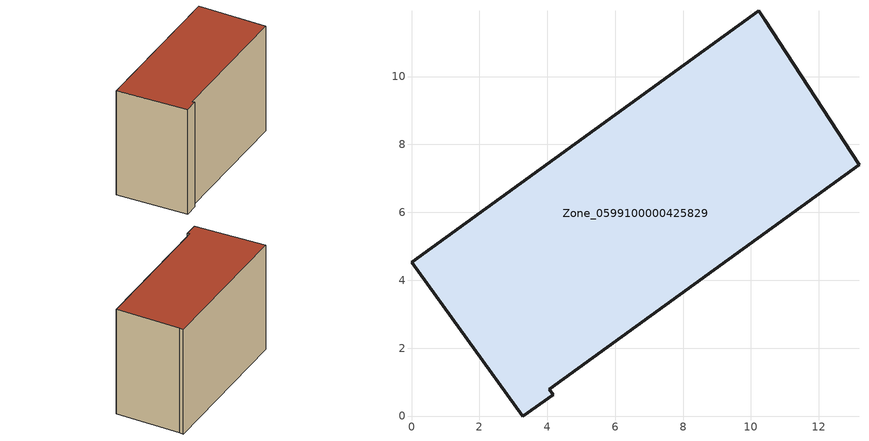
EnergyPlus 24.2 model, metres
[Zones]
Zone_0599100000425829
 floor ground (C_G): 10.23,11.93 10.4,11.67 13.18,7.4 4.05,0.79 4.17,0.63 3.28,0 0,4.53 z0
 wall outside (C_F): 3.28,0 4.17,0.63 4.05,0.79 13.18,7.4 10.4,11.67 10.23,11.93 0,4.53 3.28,0 z0:8.54
 roof outside (C_R): 10.4,11.67 10.23,11.93 0,4.53 3.28,0 4.17,0.63 4.05,0.79 13.18,7.4 z8.54
[BUILDING]
Pand.0599100000425829: North Axis=0; Terrain=City; Loads Convergence Tolerance Value=0.04; Temperature Convergence Tolerance Value=0.4; Solar Distribution=FullExterior; Maximum Number of Warmup Days=25; Minimum Number of Warmup Days=1
[Site:Location]
Rotterdam.The.Hague.AP_ZH_NLD Design_Conditions: Latitude=51.96; Longitude=4.45; Time Zone=1; Elevation=-4.5
[SITE:GROUNDTEMPERATURE:BUILDINGSURFACE]
18, 18, 18, 18, 18, 18, 18, 18, 18, 18, 18, 18
[MATERIAL] Thermal Absorptance=0.9; Solar Absorptance=0.7; Visible Absorptance=0.7
Name | Roughness | Thickness | Conductivity | Density | Specific Heat
G.TI.2006-2014 | MediumSmooth | 0.15 | 0.06 | 540 | 1210
F.TI.2006-2014 | Rough | 0.3 | 0.12 | 1920 | 840
R.TI.2006-2014 | MediumRough | 0.2 | 0.08 | 1500 | 1000
[CONSTRUCTION]
C_G: G.TI.2006-2014
C_F: F.TI.2006-2014
C_R: R.TI.2006-2014
[ZONE]
Zone_0599100000425829: Type=1; Multiplier=1; Ceiling Height=Autocalculate; Volume=Autocalculate; Floor Area=autocalculate; Part of Total Floor Area=Yes
[ZONEINFILTRATION:DESIGNFLOWRATE]
Infil_Zone_0599100000425829: Zone or ZoneList or Space or SpaceList=Zone_0599100000425829; Schedule=AlwaysOn; Design Flow Rate Calculation Method=Flow/Area; Flow Rate per Floor Area=0.0015; Constant Term Coefficient=1; Temperature Term Coefficient=0; Velocity Term Coefficient=0; Velocity Squared Term Coefficient=0
[HVACTEMPLATE:ZONE:IDEALLOADSAIRSYSTEM]
Zone_0599100000425829: Maximum Heating Supply Air Temperature=50; Minimum Cooling Supply Air Temperature=13; Maximum Heating Supply Air Humidity Ratio=0.0156; Minimum Cooling Supply Air Humidity Ratio=0.0077; Heating Limit=NoLimit; Cooling Limit=NoLimit; Dehumidification Control Type=ConstantSensibleHeatRatio; Cooling Sensible Heat Ratio=0.7; Dehumidification Setpoint=60; Humidification Control Type=None; Humidification Setpoint=30; Outdoor Air Method=None; Outdoor Air Flow Rate per Person=0.00944; Outdoor Air Flow Rate per Zone Floor Area=0; Outdoor Air Flow Rate per Zone=0; Demand Controlled Ventilation Type=None; Outdoor Air Economizer Type=NoEconomizer; Heat Recovery Type=None; Sensible Heat Recovery Effectiveness=0.7; Latent Heat Recovery Effectiveness=0.65
[ZONECONTROL:THERMOSTAT]
ThermostatControl_Zone_0599100000425829: Zone or ZoneList=Zone_0599100000425829; Control Type Schedule=DualSetpointControlType; Control 1=Thermostat_Zone_0599100000425829; Temperature Difference Between Cutout And Setpoint=0
[THERMOSTATSETPOINT:DUALSETPOINT]
Thermostat_Zone_0599100000425829: Heating Setpoint Temperature Schedule=HeatingSetpoint_Zone_0599100000425829; Cooling Setpoint Temperature Schedule=CoolingSetpoint_Zone_0599100000425829
[SCHEDULE:COMPACT]
HeatingSetpoint_Zone_0599100000425829: Through: 12/31, For: AllDays, Until: 24:00, 21
CoolingSetpoint_Zone_0599100000425829: Through: 12/31, For: AllDays, Until: 24:00, 24
DualSetpointControlType: Through: 12/31, For: AllDays, Until: 24:00, 4
AlwaysOn: Through: 12/31, For: AllDays, Until: 24:00, 1
